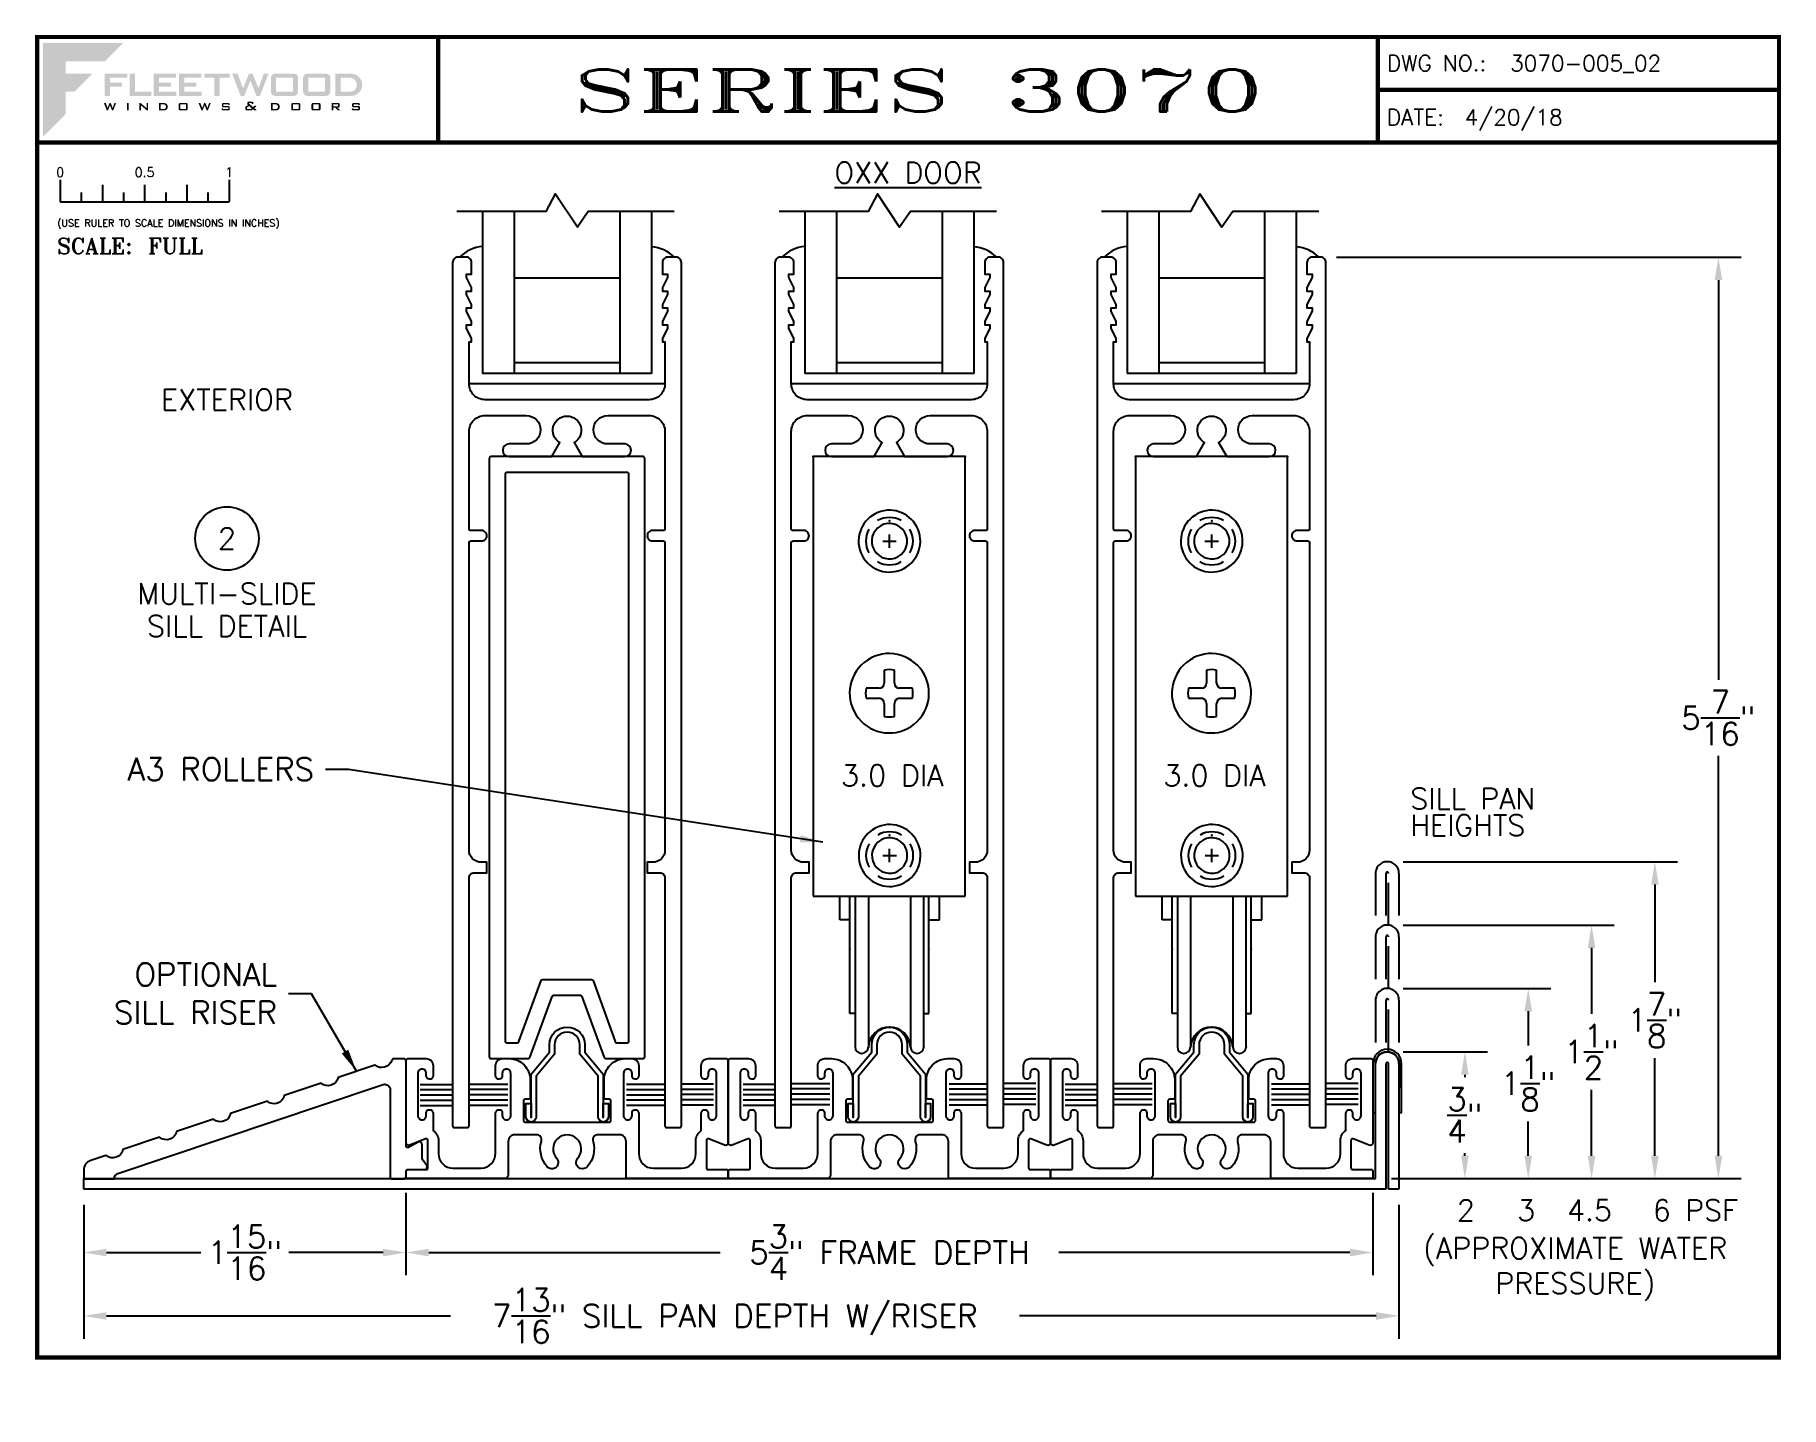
# Paper-space layout 'DETAIL 2' of a CAD drawing. Extents: x 0.1 to 10.5, y -0.2 to 7.9.
# The model-space entities are those that its viewports show. They can reach past a viewport. Long polylines and large blocks are cut down to what shows.
import ezdxf
from ezdxf.enums import TextEntityAlignment as Align

# ---------------------------------------------------------------- set-up
doc = ezdxf.new("R2010")
doc.units = 0
doc.header["$MEASUREMENT"] = 0
doc.linetypes.add('HIDDEN', pattern=[0.375, 0.25, -0.125])
doc.layers.get('0').update_dxf_attribs({"linetype": 'CONTINUOUS'})
doc.layers.get('DEFPOINTS').update_dxf_attribs({"color": 1, "linetype": 'CONTINUOUS'})
for name, color, linetype in [('DIM', 7, 'CONTINUOUS'), ('ELEVATION TEXT', 7, 'CONTINUOUS'), ('FRAME', 1, 'CONTINUOUS'), ('GLASS-VINYL', 7, 'CONTINUOUS'), ('HEM COVER', 4, 'CONTINUOUS'), ('MISC', 7, 'CONTINUOUS'), ('RISER', 7, 'CONTINUOUS'), ('SASH', 5, 'CONTINUOUS'), ('SEAL', 7, 'CONTINUOUS'), ('SILL-PAN', 7, 'CONTINUOUS'), ('TEXT', 7, 'CONTINUOUS')]:
    doc.layers.add(name, color=color, linetype=linetype)
doc.layers.add('VP', color=40, linetype='CONTINUOUS', plot=False)
doc.layers.get('VP').off()
doc.styles.add('ROMANS', font='romans')
doc.styles.add('ROMANT', font='romant')
doc.styles.add('SIMPLEX-094', font='simplex.shx', dxfattribs={"height": 0.094})
doc.styles.get("Standard").update_dxf_attribs({"font": 'simplex.shx'})
doc.dimstyles.new('FULL SCALE', dxfattribs={"dimscale": 0.75, "dimtxt": 0.18, "dimasz": 0.18, "dimexe": 0.18, "dimexo": 0.125, "dimgap": 0.09, "dimtad": 0, "dimtih": 1, "dimtoh": 1, "dimdec": 4, "dimzin": 0, "dimdsep": 46, "dimlunit": 4, "dimtxsty": 'Standard', "dimcen": 0.09, "dimadec": 0, "dimazin": 0, "dimtfac": 1, "dimtdec": 4, "dimtofl": 0, "dimtmove": 0, "dimatfit": 3, "dimfxl": 0, "dimtolj": 1, "dimtzin": 0, "dimarcsym": 0})

# ---------------------------------------------------------------- blocks, each defined once
blk = doc.blocks.new('*D52')
at = {"layer": 'DEFPOINTS', "color": 0}
for p in [(2.341, 1.162), (0.433, 1.09), (2.341, 0.715)]:
    blk.add_point(p, dxfattribs=at)
at = {"layer": 'MISC', "color": 0, "lineweight": -2}
for p, q in [((2.341, 1.068), (2.341, 0.58)), ((0.433, 0.996), (0.433, 0.58)), ((0.568, 0.715), (1.127, 0.715)), ((2.206, 0.715), (1.648, 0.715))]:
    blk.add_line(p, q, dxfattribs=at)
at = {"layer": 'MISC', "color": 0}
for points in [[(0.568, 0.737), (0.568, 0.692), (0.433, 0.715)], [(2.206, 0.737), (2.206, 0.692), (2.341, 0.715)]]:
    blk.add_solid(points, dxfattribs=at)
at = {"layer": 'MISC', "color": 0, "insert": (1.387, 0.715), "char_height": 0.135, "attachment_point": 5}
blk.add_mtext('\\A1;1{\\H1.000000x;\\S15/16;}"', dxfattribs=at)
blk = doc.blocks.new('*D53')
at = {"layer": 'DEFPOINTS', "color": 0}
for p in [(2.341, 1.162), (8.065, 1.162), (8.065, 0.715)]:
    blk.add_point(p, dxfattribs=at)
at = {"layer": 'MISC', "color": 0, "lineweight": -2}
for p, q in [((2.341, 1.068), (2.341, 0.58)), ((8.065, 1.068), (8.065, 0.58)), ((2.476, 0.715), (4.201, 0.715)), ((7.93, 0.715), (6.206, 0.715))]:
    blk.add_line(p, q, dxfattribs=at)
at = {"layer": 'MISC', "color": 0}
for points in [[(2.476, 0.737), (2.476, 0.692), (2.341, 0.715)], [(7.93, 0.737), (7.93, 0.692), (8.065, 0.715)]]:
    blk.add_solid(points, dxfattribs=at)
at = {"layer": 'MISC', "color": 0, "insert": (5.203, 0.715), "char_height": 0.135, "attachment_point": 5}
blk.add_mtext('\\A1;5{\\H1.000000x;\\S3/4;}" FRAME DEPTH', dxfattribs=at)
blk = doc.blocks.new('*D54')
at = {"layer": 'DEFPOINTS', "color": 0}
for p in [(0.433, 1.09), (8.22, 1.09), (0.433, 0.34)]:
    blk.add_point(p, dxfattribs=at)
at = {"layer": 'MISC', "color": 0, "lineweight": -2}
for p, q in [((0.433, 0.996), (0.433, 0.205)), ((8.22, 0.996), (8.22, 0.205)), ((0.568, 0.34), (2.604, 0.34)), ((8.085, 0.34), (5.973, 0.34))]:
    blk.add_line(p, q, dxfattribs=at)
at = {"layer": 'MISC', "color": 0}
for points in [[(0.568, 0.362), (0.568, 0.317), (0.433, 0.34)], [(8.085, 0.362), (8.085, 0.317), (8.22, 0.34)]]:
    blk.add_solid(points, dxfattribs=at)
at = {"layer": 'MISC', "color": 0, "insert": (4.288, 0.34), "char_height": 0.135, "attachment_point": 5}
blk.add_mtext('\\A1;7{\\H1.000000x;\\S13/16;}" SILL PAN DEPTH W/RISER', dxfattribs=at)
blk = doc.blocks.new('Full')
for p, q in [((0.137, -0.219), (0.137, -0.35)), ((0.262, -0.294), (0.262, -0.35)), ((0.387, -0.249), (0.387, -0.35)), ((0.512, -0.294), (0.512, -0.35)), ((0.637, -0.249), (0.637, -0.35)), ((0.762, -0.294), (0.762, -0.35)), ((0.887, -0.249), (0.887, -0.35)), ((1.012, -0.294), (1.012, -0.35)), ((1.137, -0.219), (1.137, -0.35)), ((0.137, -0.35), (1.137, -0.35))]:
    blk.add_line(p, q)
for s, p in [('0', (0.137, -0.219)), ('0.5', (0.637, -0.219)), ('1', (1.137, -0.219))]:
    blk.add_text(s, height=0.055).set_placement(p, align=Align.BOTTOM_CENTER)
at = {"style": 'ROMANS'}
blk.add_text('(USE RULER TO SCALE DIMENSIONS IN INCHES)', height=0.04115, dxfattribs=at).set_placement((0.12, -0.495))
blk = doc.blocks.new('Fleetwood_Logo_6-10-15')
h = blk.add_hatch(color=154)
h.dxf.hatch_style = 1
h.paths.add_polyline_path([(0.2526, -0.0017), (0.0019, -0.0017), (0.0019, -0.2942), (0.0725, -0.2236), (0.0725, -0.1535), (0.1007, -0.1535), (0.1567, -0.0976), (0.0725, -0.0976), (0.0725, -0.0596), (0.1946, -0.0596)])
h = blk.add_hatch(color=251)
h.dxf.hatch_style = 1
h.paths.add_polyline_path([(0.2487, -0.1256), (0.2112, -0.1256), (0.2112, -0.1102), (0.2647, -0.1102), (0.2647, -0.0976), (0.1946, -0.0976), (0.1946, -0.1667), (0.2112, -0.1667), (0.2112, -0.1377), (0.2487, -0.1377)])
h = blk.add_hatch(color=251)
h.dxf.hatch_style = 1
h.paths.add_polyline_path([(0.2886, -0.0976), (0.272, -0.0976), (0.272, -0.1667), (0.3401, -0.1667), (0.3401, -0.1535), (0.2886, -0.1535)])
h = blk.add_hatch(color=251)
h.dxf.hatch_style = 1
h.paths.add_polyline_path([(0.4175, -0.0976), (0.3474, -0.0976), (0.3474, -0.1667), (0.4185, -0.1667), (0.4185, -0.1534), (0.364, -0.1534), (0.364, -0.1377), (0.4015, -0.1377), (0.4015, -0.1256), (0.364, -0.1256), (0.364, -0.1102), (0.4175, -0.1102)])
h = blk.add_hatch(color=251)
h.dxf.hatch_style = 1
h.paths.add_polyline_path([(0.4965, -0.0976), (0.4264, -0.0976), (0.4264, -0.1667), (0.4975, -0.1667), (0.4975, -0.1534), (0.443, -0.1534), (0.443, -0.1377), (0.4804, -0.1377), (0.4804, -0.1256), (0.443, -0.1256), (0.443, -0.1102), (0.4965, -0.1102)])
h = blk.add_hatch(color=251)
h.dxf.hatch_style = 1
h.paths.add_polyline_path([(0.5842, -0.0976), (0.5054, -0.0976), (0.5054, -0.1102), (0.5365, -0.1102), (0.5365, -0.1667), (0.5531, -0.1667), (0.5531, -0.1102), (0.5842, -0.1102)])
h = blk.add_hatch(color=251)
h.dxf.hatch_style = 1
h.paths.add_polyline_path([(0.6089, -0.0976), (0.5921, -0.0976), (0.6188, -0.1667), (0.63, -0.1667), (0.6489, -0.1192), (0.6679, -0.1667), (0.6789, -0.1667), (0.7056, -0.0976), (0.6908, -0.0976), (0.6742, -0.1433), (0.6558, -0.0976), (0.6446, -0.0976), (0.6261, -0.1433)])
h = blk.add_hatch(color=251)
h.dxf.hatch_style = 1
h.paths.add_polyline_path([(0.7853, -0.0976), (0.726, -0.0976, 0.414214), (0.7133, -0.1102), (0.7133, -0.154, 0.414214), (0.726, -0.1667), (0.7853, -0.1667, 0.414214), (0.798, -0.154), (0.798, -0.1102, 0.414214)])
h.paths.add_polyline_path([(0.7819, -0.1102), (0.7819, -0.154), (0.7294, -0.154), (0.7294, -0.1102)], flags=16)
h = blk.add_hatch(color=251)
h.dxf.hatch_style = 1
h.paths.add_polyline_path([(0.8856, -0.0976), (0.8262, -0.0976, 0.414214), (0.8136, -0.1102), (0.8136, -0.154, 0.414214), (0.8262, -0.1667), (0.8856, -0.1667, 0.414214), (0.8982, -0.154), (0.8982, -0.1102, 0.414214)])
h.paths.add_polyline_path([(0.8822, -0.1102), (0.8822, -0.154), (0.8296, -0.154), (0.8296, -0.1102)], flags=16)
h = blk.add_hatch(color=251)
h.dxf.hatch_style = 1
h.paths.add_polyline_path([(0.9632, -0.0976), (0.914, -0.0976), (0.914, -0.1667), (0.9632, -0.1667, 1)])
h.paths.add_polyline_path([(0.9301, -0.1102), (0.9593, -0.1102, -1), (0.9593, -0.154), (0.9301, -0.154)], flags=16)
h = blk.add_hatch(color=7)
h.dxf.hatch_style = 1
h.paths.add_polyline_path([(0.2301, -0.1891), (0.2251, -0.1891), (0.2196, -0.2043), (0.2134, -0.1891), (0.2097, -0.1891), (0.2035, -0.2043), (0.1978, -0.1891), (0.1922, -0.1891), (0.2011, -0.2121), (0.2048, -0.2121), (0.2112, -0.1963), (0.2175, -0.2121), (0.2212, -0.2121)])
h = blk.add_hatch(color=7)
h.dxf.hatch_style = 1
h.paths.add_polyline_path([(0.2691, -0.1891), (0.2637, -0.1891), (0.2637, -0.2118), (0.2637, -0.2121), (0.2691, -0.2121)])
h = blk.add_hatch(color=7)
h.dxf.hatch_style = 1
h.paths.add_polyline_path([(0.3077, -0.1964), (0.3259, -0.2121), (0.3298, -0.2121), (0.3298, -0.1891), (0.325, -0.1891), (0.325, -0.2047), (0.3067, -0.1891), (0.3029, -0.1891), (0.3029, -0.2121), (0.3077, -0.2121)])
h = blk.add_hatch(color=7)
h.dxf.hatch_style = 1
h.paths.add_polyline_path([(0.3801, -0.1891), (0.3637, -0.1891), (0.3637, -0.2121), (0.3801, -0.2121, 1)])
h.paths.add_polyline_path([(0.3691, -0.2079), (0.3691, -0.1933), (0.3788, -0.1933, -1), (0.3788, -0.2079)], flags=16)
h = blk.add_hatch(color=7)
h.dxf.hatch_style = 1
h.paths.add_polyline_path([(0.4537, -0.2079), (0.4537, -0.1933, 0.414214), (0.4495, -0.1891), (0.4297, -0.1891, 0.414214), (0.4255, -0.1933), (0.4255, -0.2079, 0.414214), (0.4297, -0.2121), (0.4495, -0.2121, 0.414214)])
h.paths.add_polyline_path([(0.4308, -0.2079), (0.4308, -0.1933), (0.4484, -0.1933), (0.4484, -0.2079)], flags=16)
h = blk.add_hatch(color=7)
h.dxf.hatch_style = 1
h.paths.add_polyline_path([(0.5253, -0.1891), (0.5203, -0.1891), (0.5148, -0.2043), (0.5087, -0.1891), (0.5049, -0.1891), (0.4988, -0.2043), (0.493, -0.1891), (0.4874, -0.1891), (0.4963, -0.2121), (0.5001, -0.2121), (0.5064, -0.1963), (0.5127, -0.2121), (0.5164, -0.2121)])
h = blk.add_hatch(color=7)
h.dxf.hatch_style = 1
h.paths.add_polyline_path([(0.5801, -0.1891), (0.5643, -0.1891, 0.414214), (0.56, -0.1933), (0.56, -0.1981, 0.414214), (0.5643, -0.2024), (0.58, -0.2024), (0.58, -0.2078), (0.5637, -0.2078), (0.5637, -0.2052), (0.5591, -0.2062), (0.5591, -0.2078, 0.414214), (0.5634, -0.2121), (0.5805, -0.2121, 0.414214), (0.5848, -0.2078), (0.5848, -0.2024, 0.414214), (0.5805, -0.1982), (0.5648, -0.1982), (0.5648, -0.193), (0.5798, -0.193), (0.5798, -0.1958), (0.5843, -0.1948), (0.5843, -0.1933, 0.414214)])
h = blk.add_hatch(color=7)
h.dxf.hatch_style = 1
h.paths.add_polyline_path([(0.645, -0.1913, -0.222262), (0.6447, -0.1906), (0.6447, -0.1892), (0.6535, -0.1892), (0.6535, -0.193), (0.6587, -0.1918), (0.6587, -0.189, 0.414214), (0.6544, -0.1847), (0.6437, -0.1847, 0.414214), (0.6394, -0.189), (0.6394, -0.1922, 0.222262), (0.6407, -0.1948), (0.6415, -0.1955), (0.6345, -0.1998, 0.260684), (0.6329, -0.2027), (0.6329, -0.2078, 0.414214), (0.6372, -0.2121), (0.6514, -0.2121, 0.17577), (0.6536, -0.2113), (0.657, -0.2085), (0.6614, -0.2121), (0.6699, -0.2121), (0.6613, -0.2049), (0.6676, -0.1997), (0.6637, -0.1964), (0.6574, -0.2017)])
h.paths.add_polyline_path([(0.6532, -0.2052), (0.6509, -0.2072, -0.17577), (0.6502, -0.2074), (0.6382, -0.2074), (0.6382, -0.2033, -0.260684), (0.6387, -0.2025), (0.6451, -0.1985)], flags=16)
h = blk.add_hatch(color=7)
h.dxf.hatch_style = 1
h.paths.add_polyline_path([(0.7294, -0.1891), (0.713, -0.1891), (0.713, -0.2121), (0.7294, -0.2121, 1)])
h.paths.add_polyline_path([(0.7184, -0.2079), (0.7184, -0.1933), (0.7281, -0.1933, -1), (0.7281, -0.2079)], flags=16)
h = blk.add_hatch(color=7)
h.dxf.hatch_style = 1
h.paths.add_polyline_path([(0.8045, -0.2079), (0.8045, -0.1933, 0.414214), (0.8003, -0.1891), (0.7805, -0.1891, 0.414214), (0.7763, -0.1933), (0.7763, -0.2079, 0.414214), (0.7805, -0.2121), (0.8003, -0.2121, 0.414214)])
h.paths.add_polyline_path([(0.7816, -0.2079), (0.7816, -0.1933), (0.7992, -0.1933), (0.7992, -0.2079)], flags=16)
h = blk.add_hatch(color=7)
h.dxf.hatch_style = 1
h.paths.add_polyline_path([(0.8678, -0.2079), (0.8678, -0.1933, 0.414214), (0.8636, -0.1891), (0.8438, -0.1891, 0.414214), (0.8396, -0.1933), (0.8396, -0.2079, 0.414214), (0.8438, -0.2121), (0.8636, -0.2121, 0.414214)])
h.paths.add_polyline_path([(0.8449, -0.2079), (0.8449, -0.1933), (0.8624, -0.1933), (0.8624, -0.2079)], flags=16)
h = blk.add_hatch(color=7)
h.dxf.hatch_style = 1
h.paths.add_polyline_path([(0.9277, -0.1993), (0.9277, -0.1933, 0.414214), (0.9235, -0.1891), (0.9028, -0.1891), (0.9028, -0.2121), (0.9082, -0.2121), (0.9082, -0.2035), (0.9131, -0.2035), (0.9224, -0.2121), (0.9303, -0.2121), (0.9197, -0.2035), (0.9235, -0.2035, 0.414214)])
h.paths.add_polyline_path([(0.9082, -0.1993), (0.9082, -0.1933), (0.9214, -0.1933, -0.414214), (0.9224, -0.1943), (0.9224, -0.1983, -0.414214), (0.9214, -0.1993)], flags=16)
h = blk.add_hatch(color=7)
h.dxf.hatch_style = 1
h.paths.add_polyline_path([(0.9867, -0.1982), (0.971, -0.1982), (0.971, -0.193), (0.9859, -0.193), (0.9859, -0.1958), (0.9905, -0.1948), (0.9905, -0.1933, 0.414214), (0.9863, -0.1891), (0.9705, -0.1891, 0.414214), (0.9662, -0.1933), (0.9662, -0.1981, 0.414214), (0.9705, -0.2024), (0.9862, -0.2024), (0.9862, -0.2078), (0.9699, -0.2078), (0.9699, -0.2052), (0.9653, -0.2062), (0.9653, -0.2078, 0.414214), (0.9696, -0.2121), (0.9867, -0.2121, 0.414214), (0.991, -0.2078), (0.991, -0.2024, 0.414214)])
blk = doc.blocks.new('A-SIZE_L')
for p, q in [((8.095, 7.907), (8.095, 7.282)), ((8.095, 7.594), (10.47, 7.594)), ((0.157, 7.282), (10.47, 7.282))]:
    blk.add_line(p, q)
at = {"const_width": 0.025}
for points in [[(0.157, 7.907), (10.47, 7.907), (10.47, 0.093), (0.157, 0.093), (0.157, 7.907)], [(2.532, 7.907), (2.532, 7.282)], [(8.095, 7.907), (8.095, 7.282)], [(8.095, 7.594), (10.47, 7.594)], [(0.157, 7.282), (10.47, 7.282)]]:
    blk.add_lwpolyline(points, dxfattribs=at)
at = {"xscale": 1.898091133004928, "yscale": 1.898091133004928, "zscale": 1.898091133004928}
blk.add_blockref('Fleetwood_Logo_6-10-15', (0.188, 7.875), dxfattribs=at)
for s, style, p in [('DWG NO.:', 'SIMPLEX-094', (8.149, 7.705)), ('DATE:', 'SIMPLEX-094', (8.148, 7.385)), ('SCALE:', 'ROMANT', (0.276, 6.623))]:
    blk.add_text(s, height=0.094, dxfattribs=dict(style=style)).set_placement(p)
for tag, p, style in [('DWG_NO', (8.878, 7.705), 'SIMPLEX-094'), ('DATE', (8.609, 7.385), 'SIMPLEX-094'), ('SCALE', (0.814, 6.623), 'ROMANT')]:
    blk.add_attdef(tag, p, '', height=0.094, dxfattribs=dict(style=style))
for tag, height, style, width, p, p2 in [('DWG_NO', 0.094, 'SIMPLEX-094', 2.60233, (8.876, 7.704), (10.367, 7.704)), ('PRODUCT', 0.25, 'ROMANT', 2.260212, (3.282, 7.465), (7.345, 7.465))]:
    blk.add_attdef(tag, text='', height=height, dxfattribs=dict(style=style, width=width)).set_placement(p, p2, align=Align.FIT)
blk = doc.blocks.new('*D124')
at = {"color": 0, "lineweight": -2}
for p, q in [((7.85, 6.604), (10.246, 6.604)), ((10.111, 6.469), (10.111, 4.103)), ((10.111, 1.287), (10.111, 3.653)), ((8.175, 1.152), (10.246, 1.152))]:
    blk.add_line(p, q, dxfattribs=at)
at = {"color": 0}
for points in [[(10.089, 6.469), (10.134, 6.469), (10.111, 6.604)], [(10.089, 1.287), (10.134, 1.287), (10.111, 1.152)]]:
    blk.add_solid(points, dxfattribs=at)
at = {"layer": 'DEFPOINTS', "color": 0}
for p in [(7.756, 6.604), (8.081, 1.152), (10.111, 1.152)]:
    blk.add_point(p, dxfattribs=at)
at = {"color": 0, "insert": (10.111, 3.878), "char_height": 0.135, "attachment_point": 5}
blk.add_mtext('\\A1;5{\\H1.000000x;\\S7/16;}"', dxfattribs=at)
blk = doc.blocks.new('*D125')
at = {"color": 0, "lineweight": -2}
for p, q in [((8.244, 3.027), (9.87, 3.027)), ((9.735, 2.892), (9.735, 2.315)), ((9.735, 1.287), (9.735, 1.865)), ((8.175, 1.152), (9.87, 1.152))]:
    blk.add_line(p, q, dxfattribs=at)
at = {"color": 0}
for points in [[(9.713, 2.892), (9.758, 2.892), (9.735, 3.027)], [(9.713, 1.287), (9.758, 1.287), (9.735, 1.152)]]:
    blk.add_solid(points, dxfattribs=at)
at = {"layer": 'DEFPOINTS', "color": 0}
for p in [(8.151, 3.027), (9.735, 3.027), (8.081, 1.152)]:
    blk.add_point(p, dxfattribs=at)
at = {"color": 0, "insert": (9.735, 2.09), "char_height": 0.135, "attachment_point": 5}
blk.add_mtext('\\A1;1{\\H1.000000x;\\S7/8;}"', dxfattribs=at)
blk = doc.blocks.new('*D126')
at = {"color": 0, "lineweight": -2}
for p, q in [((8.244, 2.277), (9.12, 2.277)), ((8.985, 2.142), (8.985, 1.94)), ((8.985, 1.287), (8.985, 1.49)), ((8.175, 1.152), (9.12, 1.152))]:
    blk.add_line(p, q, dxfattribs=at)
at = {"color": 0}
for points in [[(8.963, 2.142), (9.008, 2.142), (8.985, 2.277)], [(8.963, 1.287), (9.008, 1.287), (8.985, 1.152)]]:
    blk.add_solid(points, dxfattribs=at)
at = {"layer": 'DEFPOINTS', "color": 0}
for p in [(8.151, 2.277), (8.985, 2.277), (8.081, 1.152)]:
    blk.add_point(p, dxfattribs=at)
at = {"color": 0, "insert": (8.985, 1.715), "char_height": 0.135, "attachment_point": 5}
blk.add_mtext('\\A1;1{\\H1.000000x;\\S1/8;}"', dxfattribs=at)
blk = doc.blocks.new('*D127')
at = {"color": 0, "lineweight": -2}
for p, q in [((8.244, 2.652), (9.495, 2.652)), ((9.36, 2.517), (9.36, 2.127)), ((9.36, 1.287), (9.36, 1.677)), ((8.175, 1.152), (9.495, 1.152))]:
    blk.add_line(p, q, dxfattribs=at)
at = {"color": 0}
for points in [[(9.338, 2.517), (9.383, 2.517), (9.36, 2.652)], [(9.338, 1.287), (9.383, 1.287), (9.36, 1.152)]]:
    blk.add_solid(points, dxfattribs=at)
at = {"layer": 'DEFPOINTS', "color": 0}
for p in [(8.151, 2.652), (9.36, 2.652), (8.081, 1.152)]:
    blk.add_point(p, dxfattribs=at)
at = {"color": 0, "insert": (9.36, 1.902), "char_height": 0.135, "attachment_point": 5}
blk.add_mtext('\\A1;1{\\H1.000000x;\\S1/2;}"', dxfattribs=at)
blk = doc.blocks.new('*D128')
at = {"color": 0, "lineweight": -2}
for p, q in [((8.244, 1.902), (8.745, 1.902)), ((8.61, 1.767), (8.61, 1.752)), ((8.61, 1.287), (8.61, 1.302)), ((8.175, 1.152), (8.745, 1.152))]:
    blk.add_line(p, q, dxfattribs=at)
at = {"color": 0}
for points in [[(8.588, 1.767), (8.633, 1.767), (8.61, 1.902)], [(8.588, 1.287), (8.633, 1.287), (8.61, 1.152)]]:
    blk.add_solid(points, dxfattribs=at)
at = {"layer": 'DEFPOINTS', "color": 0}
for p in [(8.151, 1.902), (8.081, 1.152), (8.61, 1.152)]:
    blk.add_point(p, dxfattribs=at)
at = {"color": 0, "insert": (8.61, 1.527), "char_height": 0.135, "attachment_point": 5}
blk.add_mtext('\\A1;{\\H1.000000x;\\S3/4;}"', dxfattribs=at)
blk = doc.blocks.new('sectball')
blk.add_circle((0, 0), 0.125)
blk.add_attdef('NO', text='', height=0.062).set_placement((0, 0), align=Align.MIDDLE_CENTER)
for tag, p in [('LINE1', (0, -0.2588)), ('LINE2', (0, -0.3864)), ('LINE3', (0, -0.5214))]:
    blk.add_attdef(tag, text='', height=0.078).set_placement(p, align=Align.CENTER)
blk = doc.blocks.new('3027 MAMMOTH B-RAIL')
at = {"color": 0}
blk.add_lwpolyline([(0.475, -0.624, 0.414214), (0.506, -0.655), (0.57, -0.655, -0.414214), (0.58, -0.665), (0.58, -2.484, -0.414214), (0.508, -2.556), (0.475, -2.556), (0.475, -2.618), (0.549, -2.618, -0.414214), (0.58, -2.649), (0.58, -4.116, 0.414214), (0.59, -4.126), (0.667, -4.126, 0.414214), (0.677, -4.116), (0.677, 0.993, 0.414214), (0.646, 1.024), (0.596, 1.024, 0.414214), (0.565, 0.993), (0.565, 0.924), (0.595, 0.924), (0.595, 0.904), (0.565, 0.844), (0.565, 0.824), (0.595, 0.824), (0.595, 0.804), (0.565, 0.744), (0.565, 0.724), (0.595, 0.724), (0.595, 0.704), (0.565, 0.644), (0.565, 0.624), (0.595, 0.624), (0.595, 0.604), (0.565, 0.544), (0.565, 0.524), (0.58, 0.524), (0.58, 0.275, -0.414214), (0.486, 0.181), (-0.486, 0.181, -0.414214), (-0.58, 0.275), (-0.58, 0.524), (-0.565, 0.524), (-0.565, 0.544), (-0.595, 0.604), (-0.595, 0.624), (-0.565, 0.624), (-0.565, 0.644), (-0.595, 0.704), (-0.595, 0.724), (-0.565, 0.724), (-0.565, 0.744), (-0.595, 0.804), (-0.595, 0.824), (-0.565, 0.824), (-0.565, 0.844), (-0.595, 0.904), (-0.595, 0.924), (-0.565, 0.924), (-0.565, 0.993, 0.414214), (-0.596, 1.024), (-0.646, 1.024, 0.414214), (-0.677, 0.993), (-0.677, -4.116, 0.414214), (-0.667, -4.126), (-0.59, -4.126, 0.414214), (-0.58, -4.116), (-0.58, -2.649, -0.414214), (-0.549, -2.618), (-0.475, -2.618), (-0.475, -2.556), (-0.508, -2.556, -0.414214), (-0.58, -2.484), (-0.58, -0.665, -0.414214), (-0.57, -0.655), (-0.506, -0.655, 0.414214), (-0.475, -0.624, 0.414214), (-0.506, -0.593), (-0.57, -0.593, -0.414214), (-0.58, -0.583), (-0.58, -0.007, -0.414214), (-0.486, 0.087), (-0.241, 0.087, -1), (-0.241, -0.081), (-0.343, -0.081, 1), (-0.343, -0.156), (-0.09, -0.156), (-0.042, -0.073, -3.732051), (0.042, -0.073), (0.09, -0.156), (0.342, -0.156, 1), (0.342, -0.081), (0.241, -0.081, -1), (0.241, 0.087), (0.486, 0.087, -0.414214), (0.58, -0.007), (0.58, -0.583, -0.414214), (0.57, -0.593), (0.506, -0.593, 0.414214)], format="xyb", close=True, dxfattribs=at)
blk = doc.blocks.new('FW1020 STD SILL')
blk.add_lwpolyline([(0.075, 0.457, 1), (-0.075, 0.457), (-0.075, 0.402), (-0.184, 0.272), (-0.184, 0.03, -1), (-0.244, 0.03), (-0.244, 0.109), (-0.214, 0.109), (-0.214, 0.027), (-0.214, 0.283), (-0.105, 0.413), (-0.105, 0.457, -1), (0.105, 0.457), (0.105, 0.413), (0.214, 0.283), (0.214, 0.027), (0.214, 0.109), (0.244, 0.109), (0.244, 0.03, -1), (0.184, 0.03), (0.184, 0.272), (0.075, 0.402)], format="xyb", close=True)
blk = doc.blocks.new('Roller Assy 3p0 Dia - Side(EX)')
at = {"color": 7}
for p, q in [((-0.45, 0), (-0.45, -2.6)), ((0.45, 0), (-0.45, 0)), ((0.45, -2.6), (0.45, 0)), ((-0.03, -1.263), (-0.03, -1.34)), ((0.03, -1.34), (0.03, -1.263)), ((-0.06, -1.37), (-0.137, -1.37)), ((-0.137, -1.43), (-0.06, -1.43)), ((0.137, -1.37), (0.06, -1.37)), ((0.06, -1.43), (0.137, -1.43)), ((-0.03, -1.46), (-0.03, -1.537)), ((0.03, -1.537), (0.03, -1.46)), ((-0.45, -2.6), (0.45, -2.6)), ((-0.293, -2.74), (-0.293, -2.6)), ((0.297, -2.74), (0.297, -2.6)), ((-0.231, -2.74), (-0.293, -2.74)), ((0.235, -2.74), (0.297, -2.74))]:
    blk.add_line(p, q, dxfattribs=at)
at = {"linetype": 'Continuous'}
for p, q in [((-0.039, -0.5), (0.041, -0.5)), ((0.001, -0.54), (0.001, -0.46)), ((-0.038, -2.36), (0.042, -2.36)), ((0.002, -2.4), (0.002, -2.32))]:
    blk.add_line(p, q, dxfattribs=at)
for p, q in [((-0.233, -3.294), (-0.233, -2.6)), ((-0.202, -2.6), (-0.202, -3.492)), ((-0.124, -2.6), (-0.124, -3.494)), ((0.126, -2.6), (0.126, -3.494)), ((0.204, -3.492), (0.204, -2.6)), ((0.235, -3.294), (0.235, -2.6)), ((-0.202, -3.294), (-0.233, -3.294)), ((0.204, -3.294), (0.235, -3.294))]:
    blk.add_line(p, q)
at = {"color": 7}
for centre, radius, start, end in [((0.001, -0.5), 0.183, 106.169, 106.1378), ((0.001, -0.5), 0.105, 131.0231, 130.9828), ((0, -1.4), 0.235, 117.4668, 117.4309), ((-0.06, -1.34), 0.03, 270, 0), ((0, -1.4), 0.14, 77.6505, 102.3495), ((0.06, -1.34), 0.03, 180, 270), ((0, -1.4), 0.14, 167.6505, 192.3495), ((-0.06, -1.46), 0.03, 0, 90), ((0.06, -1.46), 0.03, 90, 180), ((0, -1.4), 0.14, 347.6505, 12.3495), ((0, -1.4), 0.14, 257.6505, 282.3495), ((0.002, -2.36), 0.183, 106.169, 106.1378), ((0.002, -2.36), 0.105, 131.0231, 130.9828)]:
    blk.add_arc(centre, radius, start, end, dxfattribs=at)
at = {"color": 7, "linetype": 'Continuous'}
for centre, start, end in [((0.001, -0.5), 60, 120), ((0.001, -0.5), 150, 210), ((0.001, -0.5), 330, 30), ((0.001, -0.5), 240, 300), ((0.002, -2.36), 60, 120), ((0.002, -2.36), 150, 210), ((0.002, -2.36), 330, 30), ((0.002, -2.36), 240, 300)]:
    blk.add_arc(centre, 0.14, start, end, dxfattribs=at)
for centre, radius, start, end in [((0.001, -3.5), 0.125, 2.8293, 177.1707), ((-0.163, -3.492), 0.0391, 180, 357.1707), ((0.165, -3.492), 0.0391, 182.8293, 0)]:
    blk.add_arc(centre, radius, start, end)
at = {"color": 7, "linetype": 'ByBlock'}
for p in [(-0.45, 0), (0.45, 0), (0.001, -0.38), (0.002, -2.24)]:
    blk.add_point(p, dxfattribs=at)
at = {"color": 0, "linetype": 'ByBlock'}
for p in [(-0.45, 0), (-0.45, 0), (0.45, 0), (0.45, 0), (-0.233, -2.915), (0.235, -2.915), (0.001, -3.375), (-0.124, -3.494), (0.204, -3.492)]:
    blk.add_point(p, dxfattribs=at)
blk.add_text('3.0 DIA', height=0.125).set_placement((0.017, -1.949), align=Align.CENTER)
blk = doc.blocks.new('3762 Mammoth Setting Block')
for points in [[(0.079, -3.187, -0.315299), (0.088, -3.194), (0.22, -3.555, 0.315299), (0.229, -3.562), (0.45, -3.562, 0.414214), (0.46, -3.552), (0.46, -0.01, 0.414214), (0.45, 0), (-0.45, 0, 0.414214), (-0.46, -0.01), (-0.46, -3.552, 0.414214), (-0.45, -3.562), (-0.229, -3.562, 0.315299), (-0.22, -3.555), (-0.088, -3.194, -0.315299), (-0.079, -3.187)], [(0.144, -3.093, -0.315299), (0.154, -3.1), (0.285, -3.461, 0.315299), (0.295, -3.468), (0.356, -3.468, 0.414214), (0.366, -3.458), (0.366, -0.104, 0.414214), (0.356, -0.094), (-0.356, -0.094, 0.414214), (-0.366, -0.104), (-0.366, -3.458, 0.414214), (-0.356, -3.468), (-0.295, -3.468, 0.315299), (-0.285, -3.461), (-0.154, -3.1, -0.315299), (-0.144, -3.093)]]:
    blk.add_lwpolyline(points, format="xyb", close=True)
blk = doc.blocks.new('3741 SINGLE TRACK SILL')
blk.add_lwpolyline([(0.518, 0), (0.364, 0, -0.414214), (0.354, 0.01), (0.354, 0.22, 0.414214), (0.314, 0.26), (0.255, 0.26), (0.187, 0.26, 0.499657), (0.158, 0.22, -0.259642), (0.123, 0.07, -1), (0.067, 0.12, 2.247229), (-0.057, 0.12, -1), (-0.113, 0.07, -0.259642), (-0.148, 0.22, 0.499657), (-0.177, 0.26), (-0.254, 0.26), (-0.304, 0.26, 0.414214), (-0.344, 0.22), (-0.344, 0.02, -0.414214), (-0.364, 0), (-0.513, 0), (-0.584, 0), (-0.939, 0, -0.414214), (-0.949, 0.01), (-0.949, 0.044, -0.414214), (-0.939, 0.054), (-0.829, 0.054, 0.414214), (-0.819, 0.064), (-0.819, 0.225, 0.528549), (-0.833, 0.235), (-0.927, 0.198, -0.528549), (-0.949, 0.212), (-0.949, 0.302), (-0.949, 0.7, -0.414214), (-0.939, 0.71), (-0.829, 0.71, -0.414214), (-0.789, 0.67), (-0.789, 0.608, -0.414214), (-0.809, 0.588), (-0.81, 0.588, -0.414214), (-0.829, 0.608), (-0.829, 0.624, 0.414214), (-0.854, 0.648), (-0.855, 0.648, 0.414214), (-0.879, 0.624), (-0.879, 0.373, 0.414214), (-0.855, 0.348), (-0.854, 0.348, 0.414214), (-0.829, 0.373), (-0.829, 0.389, -0.414214), (-0.81, 0.408), (-0.809, 0.408, -0.414214), (-0.789, 0.388), (-0.789, 0.285, -0.250492), (-0.757, 0.225), (-0.757, 0.147, 0.414214), (-0.672, 0.062), (-0.58, 0.062), (-0.504, 0.062, 0.406851), (-0.419, 0.15), (-0.419, 0.334), (-0.419, 0.388, -0.414214), (-0.399, 0.408), (-0.398, 0.408, -0.414214), (-0.379, 0.389), (-0.379, 0.373, 0.414214), (-0.355, 0.348), (-0.354, 0.348, 0.414214), (-0.329, 0.373), (-0.329, 0.624, 0.414214), (-0.354, 0.648), (-0.355, 0.648, 0.414214), (-0.379, 0.624), (-0.379, 0.608, -0.414214), (-0.398, 0.588), (-0.399, 0.588, -0.414214), (-0.419, 0.608), (-0.419, 0.67, -0.414214), (-0.379, 0.71), (-0.356, 0.71), (-0.339, 0.71, -0.414214), (-0.214, 0.585), (-0.214, 0.48, -0.414214), (-0.224, 0.47), (-0.244, 0.47, 0.414214), (-0.254, 0.46), (-0.254, 0.345, 0.414214), (-0.244, 0.335), (0.254, 0.335, 0.414214), (0.264, 0.345), (0.264, 0.46, 0.414214), (0.254, 0.47), (0.234, 0.47, -0.414214), (0.224, 0.48), (0.224, 0.585, -0.414214), (0.349, 0.71), (0.356, 0.71), (0.389, 0.71, -0.414214), (0.429, 0.67), (0.429, 0.608, -0.414214), (0.409, 0.588), (0.408, 0.588, -0.414214), (0.389, 0.608), (0.389, 0.624, 0.414214), (0.364, 0.648), (0.363, 0.648, 0.414214), (0.339, 0.624), (0.339, 0.373, 0.414214), (0.363, 0.348), (0.364, 0.348, 0.414214), (0.389, 0.373), (0.389, 0.389, -0.414214), (0.408, 0.408), (0.409, 0.408, -0.414214), (0.429, 0.388), (0.429, 0.334), (0.429, 0.147, 0.414214), (0.514, 0.062), (0.584, 0.062), (0.682, 0.062, 0.414214), (0.767, 0.147), (0.767, 0.225, -0.250492), (0.799, 0.285), (0.799, 0.388, -0.414214), (0.819, 0.408), (0.819, 0.408, -0.414214), (0.839, 0.389), (0.839, 0.373, 0.414214), (0.863, 0.348), (0.864, 0.348, 0.414214), (0.889, 0.373), (0.889, 0.624, 0.414214), (0.864, 0.648), (0.863, 0.648, 0.414214), (0.839, 0.624), (0.839, 0.608, -0.414214), (0.819, 0.588), (0.818, 0.588, -0.414214), (0.799, 0.608), (0.799, 0.67, -0.414214), (0.839, 0.71), (0.949, 0.71, -0.414214), (0.959, 0.7), (0.959, 0.302), (0.959, 0.212, -0.528549), (0.937, 0.198), (0.843, 0.235, 0.528549), (0.829, 0.225), (0.829, 0.064, 0.414214), (0.839, 0.054), (0.949, 0.054, -0.414214), (0.959, 0.044), (0.959, 0.01, -0.414214), (0.949, 0), (0.614, 0)], format="xyb", close=True)
blk = doc.blocks.new('3752 RISER')
at = {"color": 1}
blk.add_lwpolyline([(0.122, -0.364), (0.095, -0.328), (0.095, -0.241, 0.57735), (0.071, -0.227), (0.015, -0.259, -0.57735), (0, -0.25), (0, 0.25, 0.414214), (-0.016, 0.266), (-0.07, 0.266, 0.321849), (-0.085, 0.255, -0.530341), (-0.184, 0.228), (-0.402, 0.155, -0.564933), (-0.503, 0.121), (-0.721, 0.048, -0.564933), (-0.821, 0.014), (-0.88, -0.005), (-0.933, -0.023), (-1.039, -0.059, -0.564933), (-1.14, -0.092), (-1.358, -0.165, -0.564933), (-1.459, -0.199), (-1.676, -0.272, -0.564933), (-1.777, -0.306), (-1.866, -0.336, 0.322343), (-1.908, -0.394), (-1.908, -0.444), (-1.727, -0.444, -0.324941), (-1.706, -0.414), (-0.17, 0.101), (-0.135, 0.113, -0.512467), (-0.094, 0.083), (-0.094, -0.386), (-0.094, -0.434, 0.414214), (-0.084, -0.444), (-0.01, -0.444, 0.414214), (0, -0.434), (0, -0.4, -0.414214), (0.01, -0.39), (0.109, -0.39, 0.614986)], format="xyb", close=True, dxfattribs=at)

msp = doc.modelspace()

# ---------------------------------------------------------------- linework, layer by layer
at = {"layer": 'GLASS-VINYL'}
for p, q in [((-5.99685, 16.09648), (-5.99685, 14.8759)), ((-5.80935, 16.09648), (-5.80935, 14.8759)), ((-5.18435, 16.09648), (-5.18435, 14.8759)), ((-4.99685, 16.09648), (-4.99685, 14.8759)), ((-4.08885, 16.09648), (-4.08885, 14.8759)), ((-3.90135, 16.09648), (-3.90135, 14.8759)), ((-3.27635, 16.09648), (-3.27635, 14.8759)), ((-3.08885, 16.09648), (-3.08885, 14.8759)), ((-2.18085, 16.09648), (-2.18085, 14.8759)), ((-1.99335, 16.09648), (-1.99335, 14.8759)), ((-1.36835, 16.09648), (-1.36835, 14.8759)), ((-1.18085, 16.09648), (-1.18085, 14.8759)), ((-5.18435, 15.4389), (-5.80935, 15.4389)), ((-3.27635, 15.4389), (-3.90135, 15.4389)), ((-1.36835, 15.4389), (-1.99335, 15.4389)), ((-5.18435, 14.9379), (-5.80935, 14.9379)), ((-3.27635, 14.9379), (-3.90135, 14.9379)), ((-1.36835, 14.9379), (-1.99335, 14.9379)), ((-4.91681, 14.8139), (-6.07681, 14.8139)), ((-4.99685, 14.8759), (-5.99685, 14.8759)), ((-3.00881, 14.8139), (-4.16881, 14.8139)), ((-3.08885, 14.8759), (-4.08885, 14.8759)), ((-1.10081, 14.8139), (-2.26081, 14.8139)), ((-1.18085, 14.8759), (-2.18085, 14.8759))]:
    msp.add_line(p, q, dxfattribs=at)
for points in [[(-4.86146, 16.09648), (-5.37181, 16.09648), (-5.43549, 16.00422), (-5.566, 16.20075), (-5.62181, 16.09648), (-6.14833, 16.09648)], [(-2.95346, 16.09648), (-3.46381, 16.09648), (-3.52749, 16.00422), (-3.658, 16.20075), (-3.71381, 16.09648), (-4.24033, 16.09648)], [(-1.04546, 16.09648), (-1.55581, 16.09648), (-1.61949, 16.00422), (-1.75, 16.20075), (-1.80581, 16.09648), (-2.33233, 16.09648)]]:
    msp.add_lwpolyline(points, dxfattribs=at)
for centre, start, end in [((-5.9785, 15.409), 94.817743, 135.064373), ((-5.01316, 15.4069), 45.747358, 85.719245), ((-4.0705, 15.409), 94.817743, 135.064373), ((-3.10516, 15.4069), 45.747358, 85.719245), ((-2.1625, 15.409), 94.817743, 135.064373), ((-1.19716, 15.4069), 45.747358, 85.719245)]:
    msp.add_arc(centre, 0.2185, start, end, dxfattribs=at)
at = {"layer": 'HEM COVER'}
msp.add_lwpolyline([(-0.72574, 10.7919), (-0.72524, 10.5019), (-0.71024, 10.5019), (-0.71074, 10.7919, -1), (-0.57074, 10.7919), (-0.57124, 10.5019), (-0.55624, 10.5019), (-0.55574, 10.7919, 1)], format="xyb", close=True, dxfattribs=at)
at = {"layer": 'SEAL'}
for p, q in [((-6.3653, 10.66911), (-6.17556, 10.66911)), ((-5.84799, 10.66911), (-6.07884, 10.66911)), ((-5.1437, 10.66973), (-4.91284, 10.66973)), ((-4.6291, 10.67068), (-4.81884, 10.67068)), ((-4.45459, 10.67068), (-4.26484, 10.67068)), ((-3.94124, 10.67286), (-4.17084, 10.67286)), ((-3.23435, 10.67286), (-3.00484, 10.67286)), ((-2.7211, 10.67381), (-2.91084, 10.67381)), ((-2.54659, 10.67068), (-2.35684, 10.67068)), ((-2.03324, 10.67286), (-2.26284, 10.67286)), ((-1.32635, 10.67286), (-1.09684, 10.67286)), ((-0.8131, 10.67381), (-1.00284, 10.67381)), ((-6.3653, 10.63811), (-6.17556, 10.63811)), ((-6.3653, 10.60711), (-6.17556, 10.60711)), ((-6.3653, 10.57611), (-6.17556, 10.57611)), ((-6.3653, 10.54511), (-6.17556, 10.54511)), ((-5.84799, 10.63811), (-6.07884, 10.63811)), ((-5.84799, 10.60711), (-6.07884, 10.60711)), ((-5.84799, 10.57611), (-6.07884, 10.57611)), ((-5.84799, 10.54511), (-6.07884, 10.54511)), ((-5.1437, 10.63873), (-4.91284, 10.63873)), ((-5.1437, 10.60773), (-4.91284, 10.60773)), ((-5.1437, 10.57673), (-4.91284, 10.57673)), ((-5.1437, 10.54573), (-4.91284, 10.54573)), ((-4.6291, 10.63968), (-4.81884, 10.63968)), ((-4.6291, 10.60868), (-4.81884, 10.60868)), ((-4.6291, 10.57768), (-4.81884, 10.57768)), ((-4.6291, 10.54668), (-4.81884, 10.54668)), ((-4.45459, 10.63968), (-4.26484, 10.63968)), ((-4.45459, 10.60868), (-4.26484, 10.60868)), ((-4.45459, 10.57768), (-4.26484, 10.57768)), ((-4.45459, 10.54668), (-4.26484, 10.54668)), ((-3.94124, 10.64186), (-4.17084, 10.64186)), ((-3.94124, 10.61086), (-4.17084, 10.61086)), ((-3.94124, 10.57986), (-4.17084, 10.57986)), ((-3.94124, 10.54886), (-4.17084, 10.54886)), ((-3.23435, 10.64186), (-3.00484, 10.64186)), ((-3.23435, 10.61086), (-3.00484, 10.61086)), ((-3.23435, 10.57986), (-3.00484, 10.57986)), ((-3.23435, 10.54886), (-3.00484, 10.54886)), ((-2.7211, 10.64281), (-2.91084, 10.64281)), ((-2.7211, 10.61181), (-2.91084, 10.61181)), ((-2.7211, 10.58081), (-2.91084, 10.58081)), ((-2.7211, 10.54981), (-2.91084, 10.54981)), ((-2.54659, 10.63968), (-2.35684, 10.63968)), ((-2.54659, 10.60868), (-2.35684, 10.60868)), ((-2.54659, 10.57768), (-2.35684, 10.57768)), ((-2.54659, 10.54668), (-2.35684, 10.54668)), ((-2.03324, 10.64186), (-2.26284, 10.64186)), ((-2.03324, 10.61086), (-2.26284, 10.61086)), ((-2.03324, 10.57986), (-2.26284, 10.57986)), ((-2.03324, 10.54886), (-2.26284, 10.54886)), ((-1.32635, 10.64186), (-1.09684, 10.64186)), ((-1.32635, 10.61086), (-1.09684, 10.61086)), ((-1.32635, 10.57986), (-1.09684, 10.57986)), ((-1.32635, 10.54886), (-1.09684, 10.54886)), ((-0.8131, 10.64281), (-1.00284, 10.64281)), ((-0.8131, 10.61181), (-1.00284, 10.61181)), ((-0.8131, 10.58081), (-1.00284, 10.58081)), ((-0.8131, 10.54981), (-1.00284, 10.54981))]:
    msp.add_line(p, q, dxfattribs=at)
at = {"layer": 'SILL-PAN'}
for p, q in [((-0.71024, 10.1114), (-0.71024, 10.7919)), ((-0.64824, 10.7919), (-0.64824, 10.0494)), ((-0.63324, 10.0494), (-0.63324, 10.7919)), ((-0.57124, 10.7919), (-0.57124, 10.0494)), ((-8.35784, 10.1114), (-0.71024, 10.1114)), ((-8.35784, 10.0494), (-8.35784, 10.1114)), ((-0.64824, 10.0494), (-8.35784, 10.0494)), ((-0.57124, 10.0494), (-0.63324, 10.0494))]:
    msp.add_line(p, q, dxfattribs=at)
for radius in [0.0695, 0.0695, 0.0075, 0.0075]:
    msp.add_arc((-0.64074, 10.7919), radius, 0, 180, dxfattribs=at)

# ---------------------------------------------------------------- block references
for name, p in [('3762 Mammoth Setting Block', (-5.49681, 14.3834)), ('Roller Assy 3p0 Dia - Side(EX)', (-3.58881, 14.3834)), ('Roller Assy 3p0 Dia - Side(EX)', (-1.68081, 14.3834)), ('FW1020 STD SILL', (-5.49584, 10.4464)), ('FW1020 STD SILL', (-3.58784, 10.4464)), ('FW1020 STD SILL', (-1.67984, 10.4464))]:
    msp.add_blockref(name, p)
at = {"layer": 'FRAME'}
for p in [(-5.50084, 10.1114), (-3.59284, 10.1114), (-1.68484, 10.1114)]:
    msp.add_blockref('3741 SINGLE TRACK SILL', p, dxfattribs=at)
at = {"layer": 'RISER'}
msp.add_blockref('3752 RISER', (-6.44984, 10.55506), dxfattribs=at)
at = {"layer": 'SASH'}
for p in [(-5.49681, 14.5394), (-3.58881, 14.5394), (-1.68081, 14.5394)]:
    msp.add_blockref('3027 MAMMOTH B-RAIL', p, dxfattribs=at)

psp = doc.layouts.new('DETAIL 2')

# ---------------------------------------------------------------- linework, layer by layer
at = {"layer": 'MISC', "linetype": 'HIDDEN'}
for p, q in [((8.08102, 2.95788), (8.08102, 1.83238)), ((8.14302, 2.95788), (8.14302, 2.65197)), ((8.15802, 2.65197), (8.15802, 2.95788)), ((8.22002, 2.95788), (8.22002, 1.83238)), ((8.14302, 2.58288), (8.14302, 2.27697)), ((8.15802, 2.27697), (8.15802, 2.58288)), ((8.14302, 2.20788), (8.14302, 1.90197)), ((8.15802, 1.90197), (8.15802, 2.20788))]:
    psp.add_line(p, q, dxfattribs=at)
at = {"layer": 'SILL-PAN', "linetype": 'HIDDEN'}
for centre, radius in [((8.15052, 2.95788), 0.0695), ((8.15052, 2.95788), 0.0075), ((8.15052, 2.58288), 0.0695), ((8.15052, 2.58288), 0.0075), ((8.15052, 2.20788), 0.0695), ((8.15052, 2.20788), 0.0075)]:
    psp.add_arc(centre, radius, 0, 180, dxfattribs=at)

# ---------------------------------------------------------------- block references
at = {"layer": 'DIM'}
ref = psp.add_blockref('A-SIZE_L', (0, 0), dxfattribs=at)
ref.add_attrib('DATE', '4/20/18', (8.60916, 7.38469), dxfattribs={"layer": '0', "height": 0.094, "style": 'SIMPLEX-094'})
ref.add_attrib('SCALE', 'FULL', (0.81442, 6.62314), dxfattribs={"layer": '0', "height": 0.094, "style": 'ROMANT'})
ref.add_attrib('PRODUCT', 'SERIES 3070', dxfattribs={"layer": '0', "height": 0.25, "style": 'ROMANT', "width": 1.609456}).set_placement((3.32575, 7.46527), (7.42603, 7.46527), align=Align.FIT)
ref.add_attrib('DWG_NO', '3070-005_02', (8.87809, 7.70479), dxfattribs={"layer": '0', "height": 0.094, "style": 'SIMPLEX-094'})
psp.add_blockref('Full', (0.15675, 7.2815), dxfattribs=at)
at = {"layer": 'TEXT'}
ref = psp.add_blockref('sectball', (1.28115, 4.93974), dxfattribs=dict(at, xscale=1.503999999999998, yscale=1.503999999999998, zscale=1.503999999999998))
ref.add_attrib('NO', '2', dxfattribs={"layer": '0', "height": 0.125}).set_placement((1.28115, 4.93974), align=Align.MIDDLE_CENTER)
ref.add_attrib('LINE1', 'MULTI-SLIDE', dxfattribs={"layer": '0', "height": 0.125}).set_placement((1.28115, 4.55046), align=Align.CENTER)
ref.add_attrib('LINE2', 'SILL DETAIL', dxfattribs={"layer": '0', "height": 0.125}).set_placement((1.28115, 4.35864), align=Align.CENTER)

# ---------------------------------------------------------------- texts
at = {"layer": 'DIM', "insert": (1.79772, 3.50734), "char_height": 0.135, "attachment_point": 9}
psp.add_mtext('A3 ROLLERS', dxfattribs=at)
at = {"layer": 'DIM', "insert": (9.26298, 0.80303), "char_height": 0.125, "width": 1.9758092, "attachment_point": 2}
psp.add_mtext('(APPROXIMATE WATER PRESSURE)', dxfattribs=at)
at = {"layer": 'ELEVATION TEXT'}
psp.add_text('EXTERIOR', height=0.125, dxfattribs=at).set_placement((1.28115, 5.6979), align=Align.CENTER)
at = {"layer": 'MISC', "insert": (1.57847, 2.42775), "char_height": 0.135, "width": 1.0478571, "attachment_point": 3}
psp.add_mtext('OPTIONAL SILL RISER', dxfattribs=at)
at = {"layer": 'TEXT'}
for s, p in [('SILL PAN', (8.28705, 3.33778)), ('HEIGHTS', (8.28705, 3.17996))]:
    psp.add_text(s, height=0.124, dxfattribs=at).set_placement(p)
for s, p in [('2', (8.6165, 0.90245)), ('3', (8.9725, 0.90245)), ('4.5', (9.34787, 0.90245)), ('6 PSF', (9.9754, 0.90245))]:
    psp.add_text(s, height=0.124, dxfattribs=at).set_placement(p, align=Align.CENTER)
at = {"layer": 'TEXT', "insert": (5.31325, 7.10356), "char_height": 0.124, "width": 1.2194, "attachment_point": 5}
psp.add_mtext('{\\LOXX DOOR}', dxfattribs=at)

# ---------------------------------------------------------------- dimensions: what is measured, and where the dimension line sits
for base, p1, p2, picture, middle in [((10.11106, 1.15188), (7.75646, 6.60388), (8.08102, 1.15188), '*D124', (10.11106, 3.87788)), ((9.36002, 2.65238), (8.08102, 1.15188), (8.15052, 2.65238), '*D127', (9.36002, 1.90213)), ((8.98502, 2.27738), (8.08102, 1.15188), (8.15052, 2.27738), '*D126', (8.98502, 1.71463))]:
    dim = psp.add_linear_dim(base=base, p1=p1, p2=p2, angle=90, dimstyle='FULL SCALE')
    dim.commit()
    dim.dimension.update_dxf_attribs({"geometry": picture, "text_midpoint": middle})
for base, p1, p2, picture, middle in [((9.73502, 3.02738), (8.08102, 1.15188), (8.15052, 3.02738), '*D125', (9.73502, 2.08963)), ((8.61002, 1.15188), (8.15052, 1.90188), (8.08102, 1.15188), '*D128', (8.61002, 1.52688))]:
    dim = psp.add_linear_dim(base=base, p1=p1, p2=p2, angle=90, dimstyle='FULL SCALE')
    dim.commit()
    dim.dimension.update_dxf_attribs({"geometry": picture, "text_midpoint": middle, "dimtype": 160})
at = {"layer": 'MISC'}
dim = psp.add_linear_dim(base=(2.34142, 0.71488), p1=(0.43342, 1.08988), p2=(2.34142, 1.16188), dimstyle='FULL SCALE', dxfattribs=at)
dim.commit()
dim.dimension.update_dxf_attribs({"geometry": '*D52', "text_midpoint": (1.38742, 0.71488)})
dim = psp.add_linear_dim(base=(8.06542, 0.71488), p1=(2.34142, 1.16188), p2=(8.06542, 1.16188), text='<> FRAME DEPTH', dimstyle='FULL SCALE', dxfattribs=at)
dim.commit()
dim.dimension.update_dxf_attribs({"geometry": '*D53', "text_midpoint": (5.20342, 0.71488)})
dim = psp.add_linear_dim(base=(0.43342, 0.33988), p1=(8.22002, 1.08988), p2=(0.43342, 1.08988), text='<> SILL PAN DEPTH W/RISER', dimstyle='FULL SCALE', dxfattribs=at)
dim.commit()
dim.dimension.update_dxf_attribs({"geometry": '*D54', "text_midpoint": (4.28822, 0.33988), "dimtype": 160})

# ---------------------------------------------------------------- leaders
at = {"layer": 'TEXT'}
for points in [[(4.80845, 3.1424), (2.00022, 3.57279), (1.86522, 3.57279)], [(2.04825, 1.78706), (1.78097, 2.24439), (1.64597, 2.24439)]]:
    psp.add_leader(points, dimstyle='FULL SCALE', dxfattribs=at)

# ---------------------------------------------------------------- viewports
at = {"layer": 'VP'}
psp.add_viewport(center=(5.33346, 6.89015), size=(5.97129, 0.28706233), view_center_point=(-3.45781, 16.1118), view_height=0.28706233, status=3, dxfattribs=at)
psp.add_viewport(center=(4.28329, 3.71418), size=(8.07162, 6.0648926), view_center_point=(-4.50798, 12.6737), view_height=6.0648926, dxfattribs=at)

doc.saveas('drawing.dxf')
